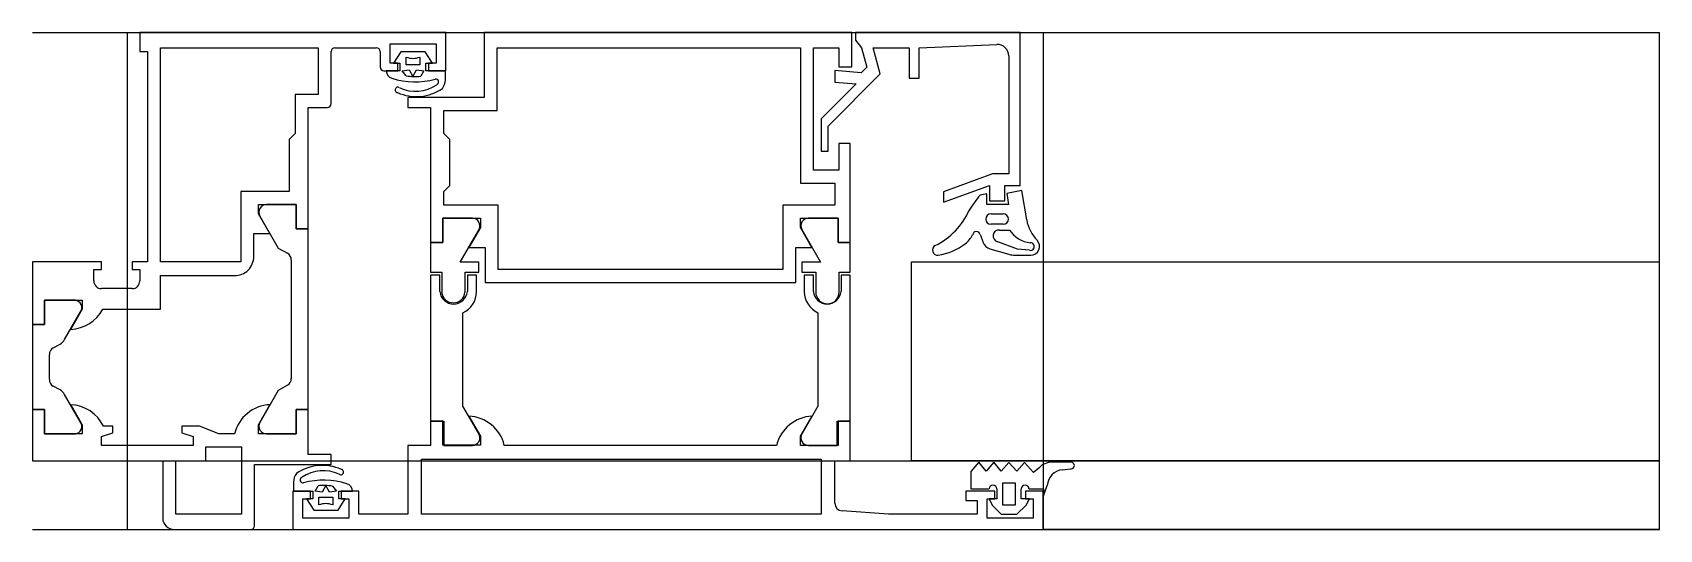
# Model space of a CAD drawing. Extents: x -12 to 200, y -9 to 56.
import ezdxf

# ---------------------------------------------------------------- set-up
doc = ezdxf.new("R2010")
doc.units = 0
doc.layers.get('0').update_dxf_attribs({"linetype": 'CONTINUOUS'})

msp = doc.modelspace()

# ---------------------------------------------------------------- linework, layer by layer
at = {"linetype": 'CONTINUOUS'}
for p, q in [((-12.4, 56), (200.1, 56)), ((0, -9), (0, 56)), ((41.6, 56), (1.6, 56)), ((1.6, 56), (1.6, 53.51)), ((41.6, 51), (41.6, 56)), ((94.6, 56), (46.6, 56)), ((46.6, 56), (46.6, 47.5)), ((94.6, 51.5), (94.6, 56)), ((116.6, 56), (95.1, 56)), ((95.1, 56), (95.1, 55)), ((116.6, 36), (116.6, 56)), ((116.6, 56), (200.1, 56)), ((119.6, 56), (119.6, -9)), ((200.1, -9), (200.1, 56)), ((1.6, 53.51), (2.6, 53.51)), ((2.6, 53.51), (2.6, 26)), ((4.3, 53.99), (24.9, 53.99)), ((4.3, 26), (4.3, 53.99)), ((24.9, 53.99), (24.9, 47.9)), ((26.6, 46.7), (26.6, 53.5)), ((27.1, 54), (32.5, 54)), ((33, 53.5), (33, 51.5)), ((34.3, 52), (34.3, 54.5)), ((34.3, 54.5), (40.3, 54.5)), ((35.69, 53.48), (34.75, 52)), ((38.88, 53.48), (35.69, 53.48)), ((39.82, 52), (38.88, 53.48)), ((40.3, 54.5), (40.3, 52)), ((48.3, 54), (87.9, 54)), ((48.3, 45.8), (48.3, 54)), ((87.9, 54), (87.9, 36.3)), ((89.6, 38), (89.6, 54)), ((89.6, 54), (92.9, 54)), ((92.9, 54), (92.9, 51.5)), ((95.1, 55), (95.87, 54)), ((95.87, 54), (96.55, 51.46)), ((98.33, 50.59), (97.42, 54)), ((97.42, 54), (102.1, 54)), ((102.1, 54), (102.1, 50.01)), ((103.4, 54), (113.54, 54.43)), ((103.4, 50.01), (103.4, 54)), ((33.5, 51), (35.3, 51)), ((35.58, 51), (33.81, 51)), ((35.3, 52), (34.3, 52)), ((34.75, 52), (35.58, 52)), ((35.3, 51), (35.3, 52)), ((35.58, 52), (35.58, 51)), ((35.89, 51), (36.81, 51.11)), ((36.42, 50.32), (35.89, 51)), ((36.39, 51.78), (36.39, 52.78)), ((38.19, 51.78), (36.39, 51.78)), ((36.81, 51.11), (37.29, 50.26)), ((37.29, 50.26), (37.77, 51.11)), ((37.77, 51.11), (38.69, 51)), ((38.19, 52.78), (38.19, 51.78)), ((38.69, 51), (38.3, 50.28)), ((38.99, 51), (38.99, 52)), ((38.99, 52), (39.82, 52)), ((41.53, 51), (38.99, 51)), ((40.3, 52), (39.3, 52)), ((39.3, 52), (39.3, 51)), ((39.3, 51), (41.6, 51)), ((41.53, 49.78), (41.53, 51)), ((95.81, 50.72), (92.4, 51.02)), ((92.4, 51.02), (92.4, 49.51)), ((92.9, 51.5), (94.6, 51.5)), ((96.55, 51.46), (95.81, 50.72)), ((115.1, 52.93), (115.1, 37.5)), ((95.19, 49.28), (90.6, 44.7)), ((91.5, 43.76), (98.33, 50.59)), ((92.4, 49.51), (95.19, 49.28)), ((102.1, 50.01), (103.4, 50.01)), ((24.9, 47.9), (21.9, 47.9)), ((21.9, 47.9), (21.9, 42.8)), ((46.6, 47.5), (36.6, 47.5)), ((36.6, 47.5), (36.6, 46.2)), ((23.6, 30.32), (23.6, 46.2)), ((23.6, 46.2), (26.1, 46.2)), ((36.6, 46.2), (39.6, 46.2)), ((39.6, 46.2), (39.6, 28.52)), ((41.3, 42.8), (41.3, 45.8)), ((41.3, 45.8), (48.3, 45.8)), ((90.6, 44.7), (90.6, 40.5)), ((21.9, 42.8), (21.1, 42)), ((42.1, 42), (41.3, 42.8)), ((91.5, 40.5), (91.5, 43.76)), ((21.1, 42), (21.1, 35.2)), ((42.1, 36), (42.1, 42)), ((90.6, 40.5), (91.5, 40.5)), ((94.4, 41.5), (92.9, 41.5)), ((92.9, 41.5), (92.9, 38)), ((94.4, 28.52), (94.4, 41.5)), ((87.9, 36.3), (92.4, 36.3)), ((92.9, 38), (89.6, 38)), ((92.4, 36.3), (92.4, 33.4)), ((113, 37.5), (106.6, 35.17)), ((115.1, 37.5), (113, 37.5)), ((21.1, 35.2), (14.8, 35.2)), ((14.8, 35.2), (14.8, 26)), ((41.3, 35.2), (42.1, 36)), ((41.3, 33.4), (41.3, 35.2)), ((106.6, 33.79), (112.6, 35.97)), ((106.6, 35.17), (106.6, 33.79)), ((112.23, 34.88), (111.37, 34.72)), ((112.23, 33.5), (112.23, 34.88)), ((112.6, 35.97), (112.6, 34)), ((112.6, 34), (114.6, 34)), ((114.6, 34), (114.6, 36)), ((114.6, 36), (116.6, 36)), ((116.83, 35.34), (114.85, 34.96)), ((114.85, 34.96), (115.08, 33.5)), ((117.46, 31.49), (116.83, 35.34)), ((17.1, 32.3), (17.1, 33.5)), ((17.1, 33.5), (22.02, 33.5)), ((18.6, 29.7), (17.1, 32.3)), ((17.3, 31.99), (19.7, 27.81)), ((22.02, 33.5), (18.17, 33.5)), ((22.02, 33.5), (22.02, 30.32)), ((22.02, 30.32), (22.02, 33.5)), ((48.4, 33.4), (41.3, 33.4)), ((48.4, 25), (48.4, 33.4)), ((92.4, 33.4), (85.6, 33.4)), ((85.6, 33.4), (85.6, 25)), ((115.08, 33.5), (112.23, 33.5)), ((112.79, 32.28), (114.39, 32.28)), ((22.02, 30.32), (23.6, 30.32)), ((23.6, 30.32), (22.02, 30.32)), ((23.6, 6.68), (23.6, 30.32)), ((41.18, 28.52), (41.18, 31.7)), ((41.18, 31.7), (46.1, 31.7)), ((45.06, 31.7), (41.18, 31.7)), ((41.18, 31.7), (41.18, 28.52)), ((43.47, 25.95), (45.93, 30.24)), ((46.1, 30.5), (44.6, 27.9)), ((46.1, 31.7), (46.1, 30.5)), ((87.9, 30.5), (87.9, 31.7)), ((87.9, 31.7), (92.82, 31.7)), ((89.4, 27.9), (87.9, 30.5)), ((88.06, 30.24), (90.53, 25.95)), ((92.82, 31.7), (88.94, 31.7)), ((92.82, 28.52), (92.82, 31.7)), ((92.82, 31.7), (92.82, 28.52)), ((114.39, 30.92), (112.79, 30.92)), ((113.89, 30.16), (115.2, 30.16)), ((16.5, 26.7), (16.5, 29.7)), ((16.5, 29.7), (18.6, 29.7)), ((19.7, 27.81), (20.9, 27.13)), ((39.6, 28.52), (41.18, 28.52)), ((41.18, 28.52), (39.6, 28.52)), ((39.6, 28.52), (39.6, 24.65)), ((44.6, 27.9), (46.7, 27.9)), ((46.7, 27.9), (46.7, 23.3)), ((87.3, 23.3), (87.3, 27.9)), ((87.3, 27.9), (89.4, 27.9)), ((94.4, 28.52), (92.82, 28.52)), ((92.82, 28.52), (94.4, 28.52)), ((94.4, 24.65), (94.4, 28.52)), ((111.37, 29.59), (111.77, 28.53)), ((112.65, 27.71), (115.13, 26.99)), ((116.27, 27.67), (113.66, 28.64)), ((117.83, 27.53), (116.27, 27.67)), ((-3.4, 26), (-12.4, 26)), ((-12.4, 26), (-12.4, 17.82)), ((-3.4, 25), (-3.4, 26)), ((2.6, 26), (0.6, 26)), ((0.6, 26), (0.6, 25)), ((14.8, 26), (4.3, 26)), ((21.4, 26.26), (21.4, 10.74)), ((45.9, 25.95), (43.47, 25.95)), ((45.9, 24.65), (45.9, 25.95)), ((90.53, 25.95), (88.1, 25.95)), ((88.1, 25.95), (88.1, 24.65)), ((102.4, 0), (102.4, 26)), ((102.4, 26), (200.1, 26)), ((115.94, 26.87), (117.98, 26.87)), ((-4.4, 23.5), (-4.4, 25)), ((-4.4, 25), (-3.4, 25)), ((0.6, 25), (1.6, 25)), ((1.6, 25), (1.6, 23.5)), ((4.3, 19.8), (4.3, 24.2)), ((4.3, 24.2), (13.97, 24.2)), ((39.6, 24.65), (41.04, 24.65)), ((40.8, 24.25), (39.6, 24.25)), ((39.6, 24.25), (39.6, 5.18)), ((40.8, 22.11), (40.8, 24.25)), ((41.04, 24.65), (41.04, 22.05)), ((44.09, 22.05), (44.09, 24.65)), ((44.09, 24.65), (45.9, 24.65)), ((45.6, 24.25), (44.4, 24.25)), ((44.4, 24.25), (44.4, 22.11)), ((45.6, 22.1), (45.6, 24.25)), ((85.6, 25), (48.4, 25)), ((88.1, 24.65), (89.9, 24.65)), ((89.6, 24.25), (88.4, 24.25)), ((88.4, 24.25), (88.4, 22.1)), ((89.6, 22.11), (89.6, 24.25)), ((89.9, 24.65), (89.9, 22.05)), ((92.96, 22.05), (92.96, 24.65)), ((92.96, 24.65), (94.4, 24.65)), ((94.4, 24.25), (93.2, 24.25)), ((93.2, 24.25), (93.2, 22.11)), ((94.4, 5.18), (94.4, 24.25)), ((0.6, 22.5), (-3.4, 22.5)), ((46.7, 23.3), (87.3, 23.3)), ((-10.82, 17.82), (-10.82, 20.99)), ((-10.82, 20.99), (-5.9, 20.99)), ((-6.81, 20.99), (-10.82, 20.99)), ((-10.82, 20.99), (-10.82, 17.82)), ((-8.21, 15.83), (-6.12, 19.46)), ((-5.9, 19.8), (-7.41, 17.18)), ((-5.9, 20.99), (-5.9, 19.8)), ((-3.24, 19.8), (4.3, 19.8)), ((43.81, 7.14), (43.81, 19.34)), ((90.19, 19.34), (90.19, 7.14)), ((-12.4, 17.82), (-10.82, 17.82)), ((-12.4, 17.82), (-12.4, 6.68)), ((-10.82, 17.82), (-12.4, 17.82)), ((-9.69, 14.76), (-8.81, 15.25)), ((-10.2, 10.61), (-10.2, 13.89)), ((-8.81, 9.25), (-9.69, 9.74)), ((-6.12, 5.04), (-8.21, 8.67)), ((19.7, 9.18), (17.3, 5.01)), ((20.9, 9.87), (19.7, 9.18)), ((-10.82, 6.68), (-12.4, 6.68)), ((-12.4, 6.68), (-12.4, 0)), ((-12.4, 6.68), (-10.82, 6.68)), ((-10.82, 3.51), (-10.82, 6.68)), ((-10.82, 6.68), (-10.82, 3.51)), ((-7.41, 7.32), (-5.9, 4.7)), ((17.1, 4.7), (18.61, 7.32)), ((23.6, 6.68), (22.02, 6.68)), ((22.02, 6.68), (22.02, 3.5)), ((22.02, 3.5), (22.02, 6.68)), ((22.02, 6.68), (23.6, 6.68)), ((23.6, 0.8), (23.6, 6.68)), ((45.88, 3.54), (43.81, 7.14)), ((90.19, 7.14), (88.11, 3.54)), ((-5.9, 4.7), (-5.9, 3.51)), ((-1.91, 4.5), (-3.14, 4.5)), ((-1.91, 3.65), (-1.91, 4.5)), ((9.42, 4.5), (7.12, 4.5)), ((7.12, 4.5), (7.12, 3.65)), ((11.93, 3.5), (9.42, 4.5)), ((17.1, 3.5), (17.1, 4.7)), ((41.18, 5.18), (39.6, 5.18)), ((39.6, 5.18), (39.6, 2)), ((39.6, 5.18), (41.32, 5.18)), ((41.18, 2.01), (41.18, 5.18)), ((41.32, 5.18), (41.32, 2)), ((44.59, 5.82), (46.1, 3.2)), ((87.9, 3.2), (89.41, 5.82)), ((92.68, 2), (92.68, 5.18)), ((92.68, 5.18), (94.4, 5.18)), ((94.4, 5.18), (92.82, 5.18)), ((92.82, 5.18), (92.82, 2)), ((94.4, 0), (94.4, 5.18)), ((-5.9, 3.51), (-10.82, 3.51)), ((-10.82, 3.51), (-6.81, 3.51)), ((-3.4, 3.16), (-1.91, 3.65)), ((-3.4, 2), (-3.4, 3.16)), ((7.12, 3.65), (8.6, 3.16)), ((8.6, 3.16), (8.6, 2)), ((13.98, 3.5), (11.93, 3.5)), ((22.02, 3.5), (17.1, 3.5)), ((18.17, 3.5), (22.02, 3.5)), ((46.1, 3.2), (46.1, 2.01)), ((87.9, 2), (87.9, 3.2)), ((-12.4, 0), (200.1, 0)), ((-12.4, 0), (4.6, 0)), ((8.6, 2), (-3.4, 2)), ((4.6, 0), (4.6, -7.55)), ((6.3, -7), (6.3, 0)), ((6.3, 0), (10.25, 0)), ((10.25, 0), (10.25, 1.8)), ((10.25, 1.8), (14.9, 1.8)), ((14.9, 1.8), (14.9, -7)), ((26.6, 0.8), (23.6, 0.8)), ((26.6, -0.5), (26.6, 0.8)), ((39.6, 2), (36.6, 2)), ((36.6, 2), (36.6, -7)), ((38.4, -7), (38.4, 0.2)), ((38.4, 0.2), (90.6, 0.2)), ((46.1, 2.01), (41.18, 2.01)), ((41.32, 2), (45.06, 2)), ((84.78, 2), (49.22, 2)), ((92.82, 2), (87.9, 2)), ((88.94, 2), (92.68, 2)), ((90.6, 0.2), (90.6, -7)), ((92.4, -5.57), (92.4, 0)), ((92.4, 0), (94.4, 0)), ((200.1, 0), (102.4, 0)), ((16.6, -8.5), (16.6, -0.5)), ((16.6, -0.5), (26.6, -0.5)), ((111.18, -0.19), (110.15, -1.4)), ((110.15, -1.4), (110.15, -3.7)), ((112.15, -1.39), (111.18, -0.19)), ((113.15, -0.21), (112.15, -1.39)), ((114.11, -1.38), (113.15, -0.21)), ((115.1, -0.22), (114.11, -1.38)), ((116.16, -1.39), (115.1, -0.22)), ((117.15, -0.22), (116.16, -1.39)), ((118.35, -1.54), (117.15, -0.22)), ((119.03, -0.98), (118.35, -1.54)), ((123.19, -0.2), (120.79, -0.2)), ((122.11, -1.18), (123.18, -1.05)), ((23.9, -4), (21.6, -4)), ((21.6, -4), (21.6, -9)), ((21.67, -2.78), (21.67, -4)), ((21.67, -4), (24.21, -4)), ((23.9, -5), (23.9, -4)), ((24.21, -4), (24.21, -5)), ((24.51, -4), (24.9, -3.28)), ((25.43, -4.11), (24.51, -4)), ((25.91, -3.26), (25.43, -4.11)), ((26.38, -4.11), (25.91, -3.26)), ((27.31, -4), (26.38, -4.11)), ((26.78, -3.32), (27.31, -4)), ((27.62, -5), (27.62, -4)), ((27.62, -4), (29.39, -4)), ((30.2, -4), (27.9, -4)), ((27.9, -4), (27.9, -5)), ((30.2, -7), (30.2, -4)), ((113.3, -4), (109.5, -4)), ((109.5, -4), (109.5, -5.2)), ((110.15, -3.7), (112.55, -3.7)), ((113.3, -5), (113.3, -4)), ((113.55, -3.7), (113.55, -5)), ((114.35, -5.8), (114.35, -2.9)), ((114.35, -2.9), (115.95, -2.9)), ((115.95, -2.9), (115.95, -5.8)), ((116.75, -5), (116.75, -3.7)), ((119.6, -4), (117.3, -4)), ((117.3, -4), (117.3, -5)), ((117.75, -3.7), (119.65, -3.7)), ((119.6, -9), (119.6, -4)), ((119.65, -4.6), (120.13, -3.24)), ((119.65, -3.7), (119.65, -4.6)), ((22.9, -7.5), (22.9, -5)), ((22.9, -5), (23.9, -5)), ((24.21, -5), (23.38, -5)), ((23.38, -5), (24.32, -6.48)), ((25.01, -4.78), (26.81, -4.78)), ((25.01, -5.78), (25.01, -4.78)), ((26.81, -4.78), (26.81, -5.78)), ((27.51, -6.48), (28.45, -5)), ((28.45, -5), (27.62, -5)), ((27.9, -5), (28.9, -5)), ((28.9, -5), (28.9, -7.5)), ((109.5, -5.2), (111, -5.2)), ((111, -5.2), (111, -7)), ((112.3, -7.5), (112.3, -5)), ((112.3, -5), (113.3, -5)), ((113.55, -5), (112.54, -5)), ((112.54, -5), (112.93, -5.81)), ((112.93, -5.81), (114.13, -7)), ((115.95, -5.8), (114.35, -5.8)), ((116.18, -7), (117.37, -5.81)), ((117.8, -5), (116.75, -5)), ((117.3, -5), (118.3, -5)), ((117.37, -5.81), (117.8, -5)), ((118.3, -5), (118.3, -7.5)), ((14.9, -7), (6.3, -7)), ((28.9, -7.5), (22.9, -7.5)), ((24.32, -6.48), (27.51, -6.48)), ((36.6, -7), (30.2, -7)), ((90.6, -7), (38.4, -7)), ((99.4, -7), (93.33, -6.57)), ((111, -7), (99.4, -7)), ((118.3, -7.5), (112.3, -7.5)), ((114.13, -7), (116.18, -7)), ((-12.4, -9), (200.1, -9)), ((6.1, -9), (16.1, -9)), ((21.6, -9), (119.6, -9)), ((200.1, -9), (119.6, -9))]:
    msp.add_line(p, q, dxfattribs=at)
for centre, radius, start, end in [((27.1, 53.5), 0.5, 90, 180), ((32.5, 53.5), 0.5, 0, 90), ((113.6, 52.93), 1.5, 359.9541, 92.2925), ((33.5, 51.5), 0.5, 180, 270), ((34.82, 50.98), 1.01, 178.8918, 253.9163), ((37.29, 55.24), 2.62, 249.909, 290.091), ((37.57, 59.54), 10, 252.37, 285.1966), ((37.64, 53.22), 4.91, 244.8598, 304.1187), ((37.56, 59.9), 9.65, 263.1898, 274.3724), ((40.26, 49.52), 0.38, 290.497, 100.1461), ((39.37, 49.94), 2.17, 324.8423, 355.7835), ((35.33, 48.49), 0.361, 52.1122, 259.1349), ((37.71, 53.64), 6.02, 245.97, 304.7175), ((26.1, 46.7), 0.5, 270, 0), ((120.55, 26.6), 12.26, 138.4982, 149.7622), ((18.17, 32.49), 1, 89.772, 210.0005), ((101.26, 36.68), 9.54, 296.4675, 335.8038), ((112.79, 31.6), 0.68, 90, 270), ((114.39, 31.6), 0.68, 270, 90), ((45.04, 30.7), 1, 332.6026, 88.978), ((88.95, 30.7), 1, 90.4528, 207.3891), ((110.89, 29.46), 0.5, 14.8213, 173.3499), ((113.82, 29.39), 0.77, 84.787, 258.004), ((118.37, 32.27), 3.81, 213.6883, 263.2143), ((122.39, 32.31), 5, 189.4131, 224.2309), ((105.81, 27.54), 0.67, 117.0226, 278.2025), ((104.71, 34.61), 7.82, 278.7965, 307.0889), ((106.52, 31.78), 4.48, 310.5209, 329.77), ((113.05, 29.02), 1.37, 200.982, 253.0608), ((117.96, 28), 0.49, 254.3449, 94.9435), ((117.98, 28.02), 1.15, 269.8072, 44.0797), ((14, 26.7), 2.5, 269.3124, 0.0041), ((20.4, 26.26), 1, 359.7725, 60.0005), ((116.04, 30.34), 3.47, 254.797, 268.3491), ((-3.4, 23.5), 1, 180, 270), ((0.6, 23.5), 1, 270, 0), ((42.6, 22.3), 1.81, 186.0256, 353.9744), ((42.56, 22.17), 1.53, 184.6334, 355.3666), ((42.55, 22.12), 3.05, 294.3996, 359.6695), ((91.45, 22.12), 3.05, 180.3305, 245.6004), ((91.4, 22.3), 1.81, 186.0256, 353.9744), ((91.43, 22.05), 1.53, 180, 360), ((-7.64, 22.17), 5, 272.6376, 331.6445), ((-6.96, 20), 1, 327.2191, 81.3298), ((-9.51, 16.58), 1.5, 297.878, 330.1799), ((-9.2, 13.89), 1, 119.3405, 179.9013), ((20.4, 10.74), 1, 299.9995, 0.2275), ((-9.2, 10.61), 1, 180.0987, 240.6595), ((-9.51, 7.92), 1.5, 29.8201, 62.122), ((-7.64, 2.33), 5, 25.7802, 87.3366), ((18.84, 2.33), 5, 92.6371, 166.4119), ((-6.96, 4.5), 1, 278.6702, 32.7809), ((18.17, 4.51), 1, 149.9995, 270.228), ((44.36, 0.83), 5, 13.5881, 87.3629), ((89.64, 0.83), 5, 92.6371, 166.4119), ((45.04, 3), 1, 271.2329, 32.6994), ((88.95, 3), 1, 147.3118, 269.3341), ((23.83, -2.94), 2.17, 144.8423, 175.7835), ((25.49, -6.64), 6.02, 65.97, 124.7175), ((25.56, -6.22), 4.91, 64.8598, 124.1187), ((27.87, -1.49), 0.361, 232.1122, 79.1349), ((120.8, -2.6), 2.4, 90.2575, 137.5466), ((122.37, -3.41), 2.25, 96.7182, 175.5506), ((123.25, -0.63), 0.43, 260.6058, 98.0462), ((22.94, -2.52), 0.38, 110.497, 280.1461), ((25.63, -12.54), 10, 72.37, 105.1966), ((25.64, -12.9), 9.65, 83.1898, 94.3724), ((28.38, -3.98), 1.01, 358.8918, 73.9163), ((113.05, -3.7), 0.5, 0, 180), ((117.25, -3.7), 0.5, 0, 180), ((25.91, -8.24), 2.62, 69.909, 110.091), ((93.4, -5.57), 1, 179.8595, 265.9862), ((6.1, -7.5), 1.5, 181.9102, 270.0318), ((16.1, -8.5), 0.5, 270, 0)]:
    msp.add_arc(centre, radius, start, end, dxfattribs=at)

doc.saveas('drawing.dxf')
